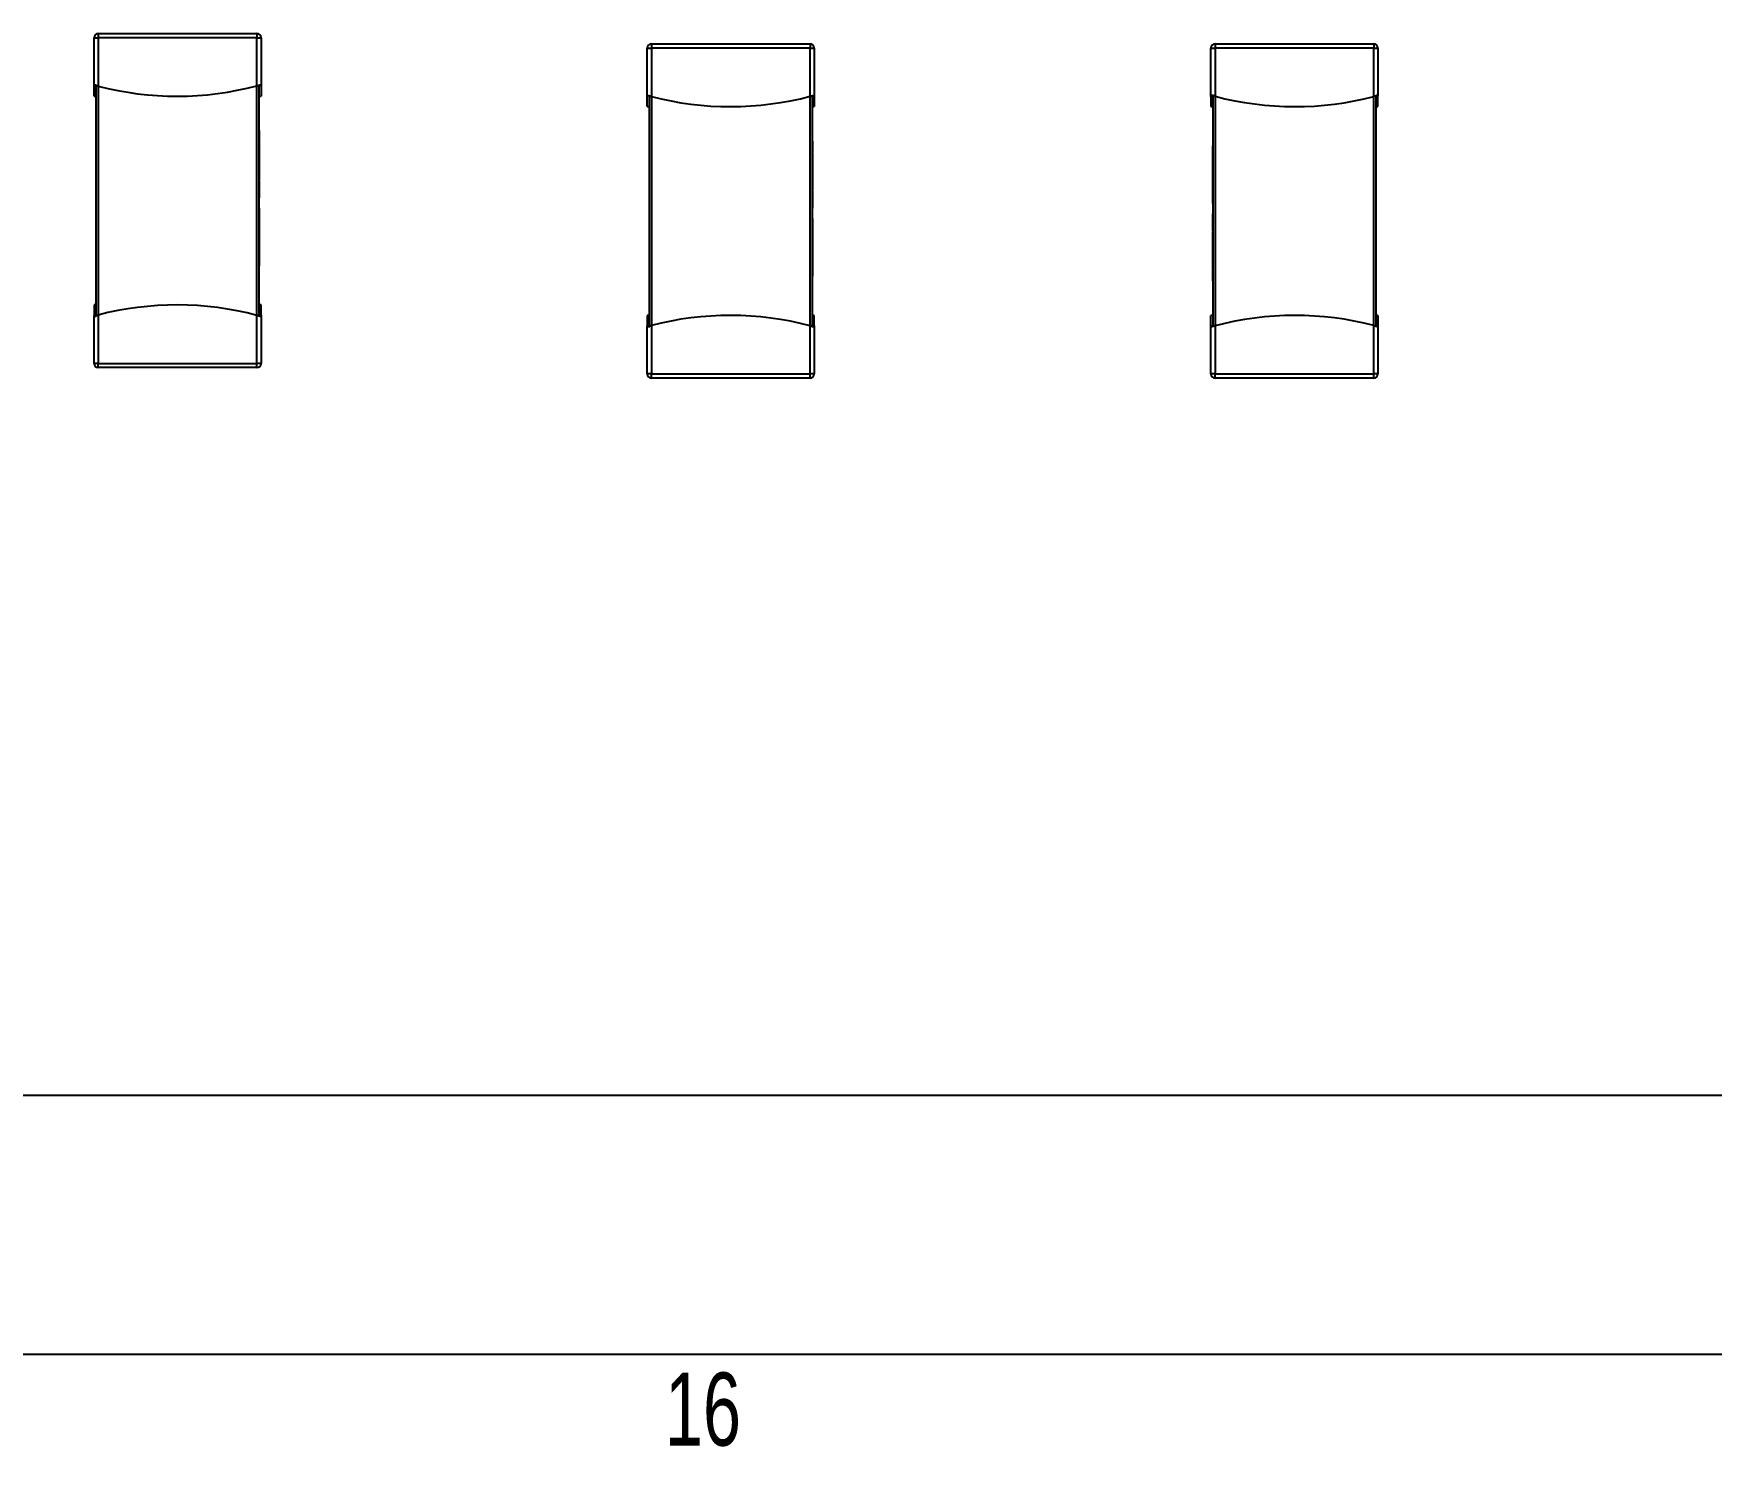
# Model space of a CAD drawing. Header units: millimetres. Extents: x 206 to 880, y 122 to 722.
# Drawn here: x 334.5 to 414.9, y 436 to 504.7 of the extents above; entities that cross this region are included whole.
import ezdxf

# ---------------------------------------------------------------- set-up
doc = ezdxf.new("R2010")
doc.units = ezdxf.units.MM
doc.header["$PDSIZE"] = -1
doc.layers.add('10', color=7, linetype='Continuous')
doc.styles.add('SLDTEXTSTYLE5', font='TXT', dxfattribs={"width": 0.7})
doc.dimstyles.new('SLDDIMSTYLE0', dxfattribs={"dimtxt": 3.5, "dimasz": 4.08, "dimexe": 0, "dimexo": 0.0625, "dimgap": 0.875, "dimtad": 2, "dimlfac": 0.1, "dimrnd": 1e-09, "dimzin": 12, "dimdsep": 46, "dimtxsty": 'SLDTEXTSTYLE5', "dimsah": 1, "dimcen": 0.09, "dimadec": 0, "dimazin": 3, "dimtfac": 1, "dimtofl": 0, "dimtmove": 0, "dimatfit": 3, "dimfxl": 1, "dimfrac": 2, "dimtolj": 1, "dimtzin": 12, "dimarcsym": 0})

# ---------------------------------------------------------------- blocks, each defined once
blk = doc.blocks.new('_D_1')
at = {"layer": '10', "color": 0, "lineweight": -2, "transparency": 16777216}
for p, q in [((287.887, 473.681), (287.887, 441.484)), ((447.887, 473.681), (447.887, 441.484)), ((291.967, 441.484), (443.807, 441.484))]:
    blk.add_line(p, q, dxfattribs=at)
at = {"layer": '10', "color": 0, "transparency": 16777216}
for points in [[(291.967, 442.164), (291.967, 440.804), (287.887, 441.484)], [(443.807, 442.164), (443.807, 440.804), (447.887, 441.484)]]:
    blk.add_solid(points, dxfattribs=at)
at = {"layer": 'Defpoints', "color": 0, "transparency": 16777216}
for p in [(287.887, 473.744), (447.887, 473.744), (447.887, 441.484)]:
    blk.add_point(p, dxfattribs=at)
at = {"layer": '10', "color": 0, "transparency": 16777216, "insert": (366.555, 440.609), "char_height": 3.5, "attachment_point": 2, "style": 'SLDTEXTSTYLE5'}
blk.add_mtext('\\A1;16', dxfattribs=at)

msp = doc.modelspace()

# ---------------------------------------------------------------- linework, layer by layer
at = {"color": 7, "linetype": 'Continuous', "lineweight": 25}
for p, q in [((337.587, 504.744), (337.587, 504.544)), ((337.587, 504.744), (345.187, 504.744)), ((345.187, 504.744), (345.187, 504.544)), ((337.387, 504.544), (337.587, 504.544)), ((337.387, 502.241), (337.387, 504.544)), ((337.587, 504.544), (337.587, 502.226)), ((345.187, 504.544), (337.587, 504.544)), ((345.187, 502.241), (345.187, 504.544)), ((345.187, 504.544), (345.387, 504.544)), ((345.387, 504.544), (345.387, 502.226)), ((363.887, 504.044), (364.087, 504.044)), ((363.887, 501.741), (363.887, 504.044)), ((364.087, 504.244), (364.087, 504.044)), ((364.087, 504.244), (371.687, 504.244)), ((364.087, 504.044), (364.087, 501.726)), ((371.687, 504.044), (364.087, 504.044)), ((371.687, 504.244), (371.687, 504.044)), ((371.687, 501.741), (371.687, 504.044)), ((371.687, 504.044), (371.887, 504.044)), ((371.887, 504.044), (371.887, 501.726)), ((390.887, 501.726), (390.887, 504.044)), ((390.887, 504.044), (391.087, 504.044)), ((391.087, 504.244), (398.687, 504.244)), ((391.087, 504.244), (391.087, 504.044)), ((398.687, 504.044), (391.087, 504.044)), ((391.087, 504.044), (391.087, 501.741)), ((398.687, 504.244), (398.687, 504.044)), ((398.687, 504.044), (398.887, 504.044)), ((398.687, 501.726), (398.687, 504.044)), ((398.887, 504.044), (398.887, 501.741)), ((337.387, 501.744), (337.387, 502.241)), ((337.387, 501.744), (337.487, 501.744)), ((337.414, 502.268), (337.414, 502.272)), ((337.43, 502.268), (337.414, 502.268)), ((337.487, 502.288), (337.487, 502.252)), ((337.487, 491.247), (337.487, 502.241)), ((337.587, 502.226), (337.587, 491.262)), ((345.187, 491.247), (345.187, 502.241)), ((345.23, 502.252), (345.361, 502.252)), ((345.287, 502.268), (345.287, 502.272)), ((345.287, 502.226), (345.287, 491.262)), ((345.287, 501.744), (345.387, 501.744)), ((345.361, 502.288), (345.361, 502.252)), ((345.387, 502.226), (345.387, 501.744)), ((363.887, 501.244), (363.887, 501.741)), ((363.914, 501.768), (363.914, 501.772)), ((363.93, 501.768), (363.914, 501.768)), ((363.987, 501.788), (363.987, 501.752)), ((363.987, 490.747), (363.987, 501.741)), ((364.087, 501.726), (364.087, 490.762)), ((371.687, 490.747), (371.687, 501.741)), ((371.73, 501.752), (371.861, 501.752)), ((371.787, 501.768), (371.787, 501.772)), ((371.787, 501.726), (371.787, 490.762)), ((371.861, 501.788), (371.861, 501.752)), ((371.887, 501.726), (371.887, 501.244)), ((390.887, 501.726), (390.887, 501.244)), ((390.914, 501.752), (390.914, 501.788)), ((391.045, 501.752), (390.914, 501.752)), ((390.987, 501.772), (390.987, 501.768)), ((390.987, 490.762), (390.987, 501.726)), ((391.087, 501.741), (391.087, 490.747)), ((398.687, 490.762), (398.687, 501.726)), ((398.787, 501.752), (398.787, 501.788)), ((398.787, 501.741), (398.787, 490.747)), ((398.845, 501.768), (398.861, 501.768)), ((398.861, 501.772), (398.861, 501.768)), ((398.887, 501.244), (398.887, 501.741)), ((363.887, 501.244), (363.987, 501.244)), ((371.787, 501.244), (371.887, 501.244)), ((390.887, 501.244), (390.987, 501.244)), ((398.787, 501.244), (398.887, 501.244)), ((345.297, 500.093), (345.287, 500.093)), ((345.297, 500.093), (345.297, 499.865)), ((345.297, 499.865), (345.287, 499.865)), ((345.297, 499.78), (345.287, 499.78)), ((345.297, 499.544), (345.287, 499.544)), ((345.297, 499.512), (345.287, 499.512)), ((345.297, 499.421), (345.287, 499.421)), ((345.297, 499.335), (345.287, 499.335)), ((345.297, 499.107), (345.287, 499.107)), ((345.297, 499.865), (345.297, 499.78)), ((345.297, 499.78), (345.297, 499.544)), ((345.297, 499.421), (345.297, 499.353)), ((345.297, 499.335), (345.297, 499.107)), ((345.297, 499.107), (345.297, 499.023)), ((371.797, 499.593), (371.787, 499.593)), ((371.797, 499.365), (371.787, 499.365)), ((371.797, 499.28), (371.787, 499.28)), ((371.797, 499.593), (371.797, 499.365)), ((371.797, 499.365), (371.797, 499.28)), ((371.797, 499.28), (371.797, 499.044)), ((390.977, 499.37), (390.987, 499.37)), ((390.977, 499.163), (390.987, 499.163)), ((345.297, 499.023), (345.287, 499.023)), ((345.297, 498.786), (345.287, 498.786)), ((345.297, 498.755), (345.287, 498.755)), ((345.297, 498.664), (345.287, 498.664)), ((345.297, 498.434), (345.287, 498.434)), ((345.297, 499.023), (345.297, 498.786)), ((345.297, 498.786), (345.297, 498.77)), ((345.297, 498.49), (345.297, 498.434)), ((345.297, 498.434), (345.297, 498.26)), ((371.797, 499.044), (371.787, 499.044)), ((371.797, 499.012), (371.787, 499.012)), ((371.797, 498.921), (371.787, 498.921)), ((371.797, 498.835), (371.787, 498.835)), ((371.797, 498.607), (371.787, 498.607)), ((371.797, 498.523), (371.787, 498.523)), ((371.797, 498.921), (371.797, 498.853)), ((371.797, 498.835), (371.797, 498.607)), ((371.797, 498.607), (371.797, 498.523)), ((371.797, 498.523), (371.797, 498.286)), ((390.977, 498.663), (390.987, 498.663)), ((390.977, 498.563), (390.987, 498.563)), ((390.977, 498.371), (390.987, 498.371)), ((345.297, 498.26), (345.287, 498.26)), ((345.297, 498.256), (345.287, 498.256)), ((345.297, 498.158), (345.287, 498.158)), ((345.297, 498.141), (345.287, 498.141)), ((345.297, 498.131), (345.287, 498.131)), ((345.297, 497.817), (345.287, 497.817)), ((345.297, 497.812), (345.287, 497.812)), ((345.297, 497.787), (345.287, 497.787)), ((345.287, 497.738), (345.297, 497.738)), ((345.297, 497.738), (345.287, 497.738)), ((345.297, 497.736), (345.287, 497.736)), ((345.297, 497.735), (345.287, 497.735)), ((345.297, 497.695), (345.287, 497.695)), ((345.297, 497.55), (345.287, 497.55)), ((345.297, 498.26), (345.297, 498.256)), ((345.297, 498.256), (345.297, 498.158)), ((345.297, 498.158), (345.297, 498.141)), ((345.297, 498.141), (345.297, 498.131)), ((345.297, 498.131), (345.297, 497.817)), ((345.297, 497.817), (345.297, 497.812)), ((345.297, 497.804), (345.297, 497.787)), ((345.297, 497.509), (345.297, 497.477)), ((371.797, 498.286), (371.787, 498.286)), ((371.797, 498.255), (371.787, 498.255)), ((371.797, 498.164), (371.787, 498.164)), ((371.797, 497.934), (371.787, 497.934)), ((371.797, 497.76), (371.787, 497.76)), ((371.797, 497.756), (371.787, 497.756)), ((371.797, 497.658), (371.787, 497.658)), ((371.797, 497.641), (371.787, 497.641)), ((371.797, 497.631), (371.787, 497.631)), ((371.797, 498.286), (371.797, 498.27)), ((371.797, 497.99), (371.797, 497.934)), ((371.797, 497.934), (371.797, 497.76)), ((371.797, 497.76), (371.797, 497.756)), ((371.797, 497.756), (371.797, 497.658)), ((371.797, 497.658), (371.797, 497.641)), ((371.797, 497.641), (371.797, 497.631)), ((371.797, 497.631), (371.797, 497.317)), ((390.977, 497.849), (390.987, 497.849)), ((345.297, 497.325), (345.287, 497.325)), ((345.297, 497.236), (345.287, 497.236)), ((345.297, 497.209), (345.287, 497.209)), ((345.297, 496.97), (345.287, 496.97)), ((345.297, 496.891), (345.287, 496.891)), ((345.297, 496.887), (345.287, 496.887)), ((345.297, 496.884), (345.287, 496.884)), ((345.297, 496.88), (345.287, 496.88)), ((345.297, 497.209), (345.297, 496.97)), ((345.297, 496.97), (345.297, 496.891)), ((345.297, 496.891), (345.297, 496.887)), ((345.297, 496.887), (345.297, 496.884)), ((345.297, 496.884), (345.297, 496.88)), ((371.797, 497.317), (371.787, 497.317)), ((371.797, 497.312), (371.787, 497.312)), ((371.797, 497.287), (371.787, 497.287)), ((371.787, 497.238), (371.797, 497.238)), ((371.797, 497.238), (371.787, 497.238)), ((371.797, 497.236), (371.787, 497.236)), ((371.797, 497.235), (371.787, 497.235)), ((371.797, 497.195), (371.787, 497.195)), ((371.797, 497.05), (371.787, 497.05)), ((371.797, 496.825), (371.787, 496.825)), ((371.797, 496.736), (371.787, 496.736)), ((371.797, 496.709), (371.787, 496.709)), ((371.797, 497.317), (371.797, 497.312)), ((371.797, 497.308), (371.797, 497.287)), ((371.797, 497.009), (371.797, 496.977)), ((371.797, 496.709), (371.797, 496.47)), ((390.977, 497.261), (390.987, 497.261)), ((390.977, 497.029), (390.987, 497.029)), ((345.297, 496.385), (345.287, 496.385)), ((345.297, 495.959), (345.287, 495.959)), ((371.797, 496.47), (371.787, 496.47)), ((371.797, 496.391), (371.787, 496.391)), ((371.797, 496.387), (371.787, 496.387)), ((371.797, 496.384), (371.787, 496.384)), ((371.797, 496.38), (371.787, 496.38)), ((371.797, 495.885), (371.787, 495.885)), ((371.797, 496.47), (371.797, 496.391)), ((371.797, 496.391), (371.797, 496.387)), ((371.797, 496.387), (371.797, 496.384)), ((371.797, 496.384), (371.797, 496.38)), ((390.977, 496.603), (390.987, 496.603)), ((390.977, 496.108), (390.987, 496.108)), ((390.977, 496.104), (390.977, 496.108)), ((390.977, 496.104), (390.987, 496.104)), ((390.977, 496.101), (390.977, 496.104)), ((390.977, 496.097), (390.977, 496.101)), ((390.977, 496.101), (390.987, 496.101)), ((390.977, 496.097), (390.987, 496.097)), ((390.977, 496.018), (390.977, 496.097)), ((390.977, 496.018), (390.987, 496.018)), ((390.977, 495.779), (390.977, 496.018)), ((345.297, 495.727), (345.287, 495.727)), ((345.297, 495.139), (345.287, 495.139)), ((371.797, 495.459), (371.787, 495.459)), ((371.797, 495.227), (371.787, 495.227)), ((390.977, 495.779), (390.987, 495.779)), ((390.977, 495.752), (390.987, 495.752)), ((390.977, 495.662), (390.987, 495.662)), ((390.977, 495.479), (390.977, 495.511)), ((390.977, 495.438), (390.987, 495.438)), ((390.977, 495.293), (390.987, 495.293)), ((390.977, 495.253), (390.987, 495.253)), ((390.977, 495.252), (390.987, 495.252)), ((390.987, 495.25), (390.977, 495.25)), ((390.977, 495.25), (390.987, 495.25)), ((390.977, 495.201), (390.987, 495.201)), ((390.977, 495.184), (390.977, 495.201)), ((390.977, 495.171), (390.977, 495.175)), ((390.977, 495.175), (390.987, 495.175)), ((390.977, 494.857), (390.977, 495.171)), ((390.977, 495.171), (390.987, 495.171)), ((345.297, 494.617), (345.287, 494.617)), ((345.297, 494.425), (345.287, 494.425)), ((345.297, 494.325), (345.287, 494.325)), ((371.797, 494.639), (371.787, 494.639)), ((390.977, 494.857), (390.987, 494.857)), ((390.977, 494.847), (390.977, 494.857)), ((390.977, 494.847), (390.987, 494.847)), ((390.977, 494.83), (390.977, 494.847)), ((390.977, 494.83), (390.987, 494.83)), ((390.977, 494.732), (390.977, 494.83)), ((390.977, 494.732), (390.987, 494.732)), ((390.977, 494.728), (390.977, 494.732)), ((390.977, 494.728), (390.987, 494.728)), ((390.977, 494.554), (390.977, 494.728)), ((390.977, 494.554), (390.987, 494.554)), ((390.977, 494.498), (390.977, 494.554)), ((390.977, 494.324), (390.987, 494.324)), ((345.297, 493.825), (345.287, 493.825)), ((345.297, 493.618), (345.287, 493.618)), ((371.797, 494.117), (371.787, 494.117)), ((371.797, 493.925), (371.787, 493.925)), ((371.797, 493.825), (371.787, 493.825)), ((390.977, 494.233), (390.987, 494.233)), ((390.977, 494.201), (390.977, 494.217)), ((390.977, 493.965), (390.977, 494.201)), ((390.977, 494.201), (390.987, 494.201)), ((390.977, 493.965), (390.987, 493.965)), ((390.977, 493.881), (390.977, 493.965)), ((390.977, 493.881), (390.987, 493.881)), ((390.977, 493.652), (390.977, 493.881)), ((390.977, 493.652), (390.987, 493.652)), ((390.977, 493.566), (390.977, 493.635)), ((390.977, 493.566), (390.987, 493.566)), ((390.977, 493.476), (390.987, 493.476)), ((371.797, 493.325), (371.787, 493.325)), ((371.797, 493.118), (371.787, 493.118)), ((390.977, 493.208), (390.977, 493.444)), ((390.977, 493.444), (390.987, 493.444)), ((390.977, 493.208), (390.987, 493.208)), ((390.977, 493.123), (390.977, 493.208)), ((390.977, 493.123), (390.987, 493.123)), ((390.977, 492.895), (390.977, 493.123)), ((390.977, 492.895), (390.987, 492.895)), ((337.487, 491.744), (337.387, 491.744)), ((337.387, 491.744), (337.387, 491.247)), ((337.387, 488.944), (337.387, 491.247)), ((337.414, 491.216), (337.414, 491.22)), ((337.43, 491.22), (337.414, 491.22)), ((337.487, 491.236), (337.487, 491.2)), ((337.587, 491.262), (337.587, 488.944)), ((345.187, 488.944), (345.187, 491.247)), ((345.23, 491.236), (345.361, 491.236)), ((345.387, 491.744), (345.287, 491.744)), ((345.287, 491.216), (345.287, 491.22)), ((345.361, 491.236), (345.361, 491.2)), ((345.387, 491.262), (345.387, 491.744)), ((345.387, 491.262), (345.387, 488.944)), ((363.987, 491.244), (363.887, 491.244)), ((363.887, 491.244), (363.887, 490.747)), ((371.887, 491.244), (371.787, 491.244)), ((371.887, 490.762), (371.887, 491.244)), ((390.987, 491.244), (390.887, 491.244)), ((390.887, 490.762), (390.887, 491.244)), ((398.887, 491.244), (398.787, 491.244)), ((398.887, 491.244), (398.887, 490.747)), ((363.887, 488.444), (363.887, 490.747)), ((363.914, 490.716), (363.914, 490.72)), ((363.93, 490.72), (363.914, 490.72)), ((363.987, 490.736), (363.987, 490.7)), ((364.087, 490.762), (364.087, 488.444)), ((371.687, 488.444), (371.687, 490.747)), ((371.73, 490.736), (371.861, 490.736)), ((371.787, 490.716), (371.787, 490.72)), ((371.861, 490.736), (371.861, 490.7)), ((371.887, 490.762), (371.887, 488.444)), ((390.887, 488.444), (390.887, 490.762)), ((390.914, 490.7), (390.914, 490.736)), ((391.045, 490.736), (390.914, 490.736)), ((390.987, 490.72), (390.987, 490.716)), ((391.087, 490.747), (391.087, 488.444)), ((398.687, 488.444), (398.687, 490.762)), ((398.787, 490.7), (398.787, 490.736)), ((398.845, 490.72), (398.861, 490.72)), ((398.861, 490.72), (398.861, 490.716)), ((398.887, 490.747), (398.887, 488.444)), ((337.587, 488.944), (337.387, 488.944)), ((337.587, 488.744), (337.587, 488.944)), ((337.587, 488.944), (345.187, 488.944)), ((345.187, 488.744), (337.587, 488.744)), ((345.187, 488.744), (345.187, 488.944)), ((345.387, 488.944), (345.187, 488.944)), ((364.087, 488.444), (363.887, 488.444)), ((364.087, 488.444), (371.687, 488.444)), ((364.087, 488.244), (364.087, 488.444)), ((371.687, 488.244), (364.087, 488.244)), ((371.687, 488.244), (371.687, 488.444)), ((371.887, 488.444), (371.687, 488.444)), ((391.087, 488.444), (390.887, 488.444)), ((391.087, 488.444), (398.687, 488.444)), ((391.087, 488.244), (391.087, 488.444)), ((398.687, 488.244), (391.087, 488.244)), ((398.887, 488.444), (398.687, 488.444)), ((398.687, 488.244), (398.687, 488.444)), ((447.888, 453.871), (287.888, 453.871))]:
    msp.add_line(p, q, dxfattribs=at)
for centre, radius, start, end in [((337.587, 504.544), 0.2, 90, 180), ((345.187, 504.544), 0.2, 0, 90), ((364.087, 504.044), 0.2, 90, 180), ((371.687, 504.044), 0.2, 0, 90), ((391.087, 504.044), 0.2, 90, 180), ((398.687, 504.044), 0.2, 0, 90), ((341.359, 516.744), 15, 255.43815, 284.78791), ((367.859, 516.244), 15, 255.43815, 284.78791), ((394.916, 516.244), 15, 255.21209, 284.56185), ((341.359, 476.744), 15, 75.21209, 104.56185), ((367.859, 476.244), 15, 75.21209, 104.56185), ((394.916, 476.244), 15, 75.43815, 104.78791), ((337.587, 488.944), 0.2, 180, 270), ((345.187, 488.944), 0.2, 270, 0), ((364.087, 488.444), 0.2, 180, 270), ((371.687, 488.444), 0.2, 270, 0), ((391.087, 488.444), 0.2, 180, 270), ((398.687, 488.444), 0.2, 270, 0)]:
    msp.add_arc(centre, radius, start, end, dxfattribs=at)
for points, knots in [([(337.387, 502.241), (337.389, 502.246), (337.392, 502.255), (337.407, 502.264), (337.414, 502.268)], [0, 0, 0, 0, 0.559975, 1, 1, 1, 1]), ([(337.414, 502.272), (337.415, 502.272), (337.417, 502.271), (337.419, 502.27), (337.42, 502.27)], [0, 0, 0, 0, 0.56, 1, 1, 1, 1]), ([(337.42, 502.27), (337.431, 502.274), (337.45, 502.281), (337.476, 502.286), (337.487, 502.288)], [0, 0, 0, 0, 0.559819, 1, 1, 1, 1]), ([(337.42, 502.27), (337.422, 502.27), (337.425, 502.269), (337.429, 502.268), (337.43, 502.268)], [0, 0, 0, 0, 0.559989, 1, 1, 1, 1]), ([(337.487, 502.252), (337.505, 502.247), (337.537, 502.239), (337.572, 502.23), (337.587, 502.226)], [0, 0, 0, 0, 0.558396, 1, 1, 1, 1]), ([(337.487, 502.241), (337.488, 502.243), (337.488, 502.246), (337.492, 502.249), (337.494, 502.25)], [0, 0, 0, 0, 0.559806, 1, 1, 1, 1]), ([(345.187, 502.241), (345.207, 502.246), (345.242, 502.255), (345.274, 502.264), (345.287, 502.268)], [0, 0, 0, 0, 0.560034, 1, 1, 1, 1]), ([(345.224, 502.25), (345.234, 502.249), (345.254, 502.246), (345.28, 502.238), (345.285, 502.23), (345.287, 502.226)], [0, 0, 0, 0, 0.280252, 0.560887, 1, 1, 1, 1]), ([(345.287, 502.272), (345.289, 502.272), (345.293, 502.271), (345.296, 502.27), (345.297, 502.27)], [0, 0, 0, 0, 0.56, 1, 1, 1, 1]), ([(345.297, 502.27), (345.296, 502.27), (345.292, 502.269), (345.289, 502.268), (345.287, 502.268)], [0, 0, 0, 0, 0.559989, 1, 1, 1, 1]), ([(345.297, 502.27), (345.311, 502.274), (345.336, 502.281), (345.353, 502.286), (345.361, 502.288)], [0, 0, 0, 0, 0.559859, 1, 1, 1, 1]), ([(345.361, 502.252), (345.369, 502.247), (345.385, 502.239), (345.387, 502.23), (345.387, 502.226)], [0, 0, 0, 0, 0.559694, 1, 1, 1, 1]), ([(363.887, 501.741), (363.889, 501.746), (363.892, 501.755), (363.907, 501.764), (363.914, 501.768)], [0, 0, 0, 0, 0.559975, 1, 1, 1, 1]), ([(363.914, 501.772), (363.915, 501.772), (363.917, 501.771), (363.919, 501.77), (363.92, 501.77)], [0, 0, 0, 0, 0.56, 1, 1, 1, 1]), ([(363.92, 501.77), (363.931, 501.774), (363.95, 501.781), (363.976, 501.786), (363.987, 501.788)], [0, 0, 0, 0, 0.559819, 1, 1, 1, 1]), ([(363.92, 501.77), (363.922, 501.77), (363.925, 501.769), (363.929, 501.768), (363.93, 501.768)], [0, 0, 0, 0, 0.559989, 1, 1, 1, 1]), ([(363.987, 501.752), (364.005, 501.747), (364.037, 501.739), (364.072, 501.73), (364.087, 501.726)], [0, 0, 0, 0, 0.558396, 1, 1, 1, 1]), ([(363.987, 501.741), (363.988, 501.743), (363.988, 501.746), (363.992, 501.749), (363.994, 501.75)], [0, 0, 0, 0, 0.559806, 1, 1, 1, 1]), ([(371.687, 501.741), (371.707, 501.746), (371.742, 501.755), (371.774, 501.764), (371.787, 501.768)], [0, 0, 0, 0, 0.560034, 1, 1, 1, 1]), ([(371.724, 501.75), (371.734, 501.749), (371.754, 501.746), (371.78, 501.738), (371.785, 501.73), (371.787, 501.726)], [0, 0, 0, 0, 0.280252, 0.560887, 1, 1, 1, 1]), ([(371.787, 501.772), (371.789, 501.772), (371.793, 501.771), (371.796, 501.77), (371.797, 501.77)], [0, 0, 0, 0, 0.56, 1, 1, 1, 1]), ([(371.797, 501.77), (371.796, 501.77), (371.792, 501.769), (371.789, 501.768), (371.787, 501.768)], [0, 0, 0, 0, 0.559989, 1, 1, 1, 1]), ([(371.797, 501.77), (371.811, 501.774), (371.836, 501.781), (371.853, 501.786), (371.861, 501.788)], [0, 0, 0, 0, 0.559859, 1, 1, 1, 1]), ([(371.861, 501.752), (371.869, 501.747), (371.885, 501.739), (371.887, 501.73), (371.887, 501.726)], [0, 0, 0, 0, 0.559694, 1, 1, 1, 1]), ([(390.914, 501.752), (390.906, 501.747), (390.89, 501.739), (390.888, 501.73), (390.887, 501.726)], [0, 0, 0, 0, 0.558486, 1, 1, 1, 1]), ([(390.978, 501.77), (390.964, 501.774), (390.939, 501.781), (390.922, 501.786), (390.914, 501.788)], [0, 0, 0, 0, 0.559859, 1, 1, 1, 1]), ([(390.987, 501.772), (390.986, 501.772), (390.982, 501.771), (390.979, 501.77), (390.978, 501.77)], [0, 0, 0, 0, 0.56, 1, 1, 1, 1]), ([(390.987, 501.768), (390.986, 501.768), (390.982, 501.769), (390.979, 501.77), (390.978, 501.77)], [0, 0, 0, 0, 0.560011, 1, 1, 1, 1]), ([(391.087, 501.741), (391.068, 501.746), (391.033, 501.755), (391.001, 501.764), (390.987, 501.768)], [0, 0, 0, 0, 0.560034, 1, 1, 1, 1]), ([(390.987, 501.726), (390.989, 501.729), (390.991, 501.734), (391.006, 501.742), (391.027, 501.747), (391.043, 501.749), (391.051, 501.75)], [0, 0, 0, 0, 0.279922, 0.559736, 0.779924, 1, 1, 1, 1]), ([(398.787, 501.752), (398.77, 501.747), (398.738, 501.739), (398.703, 501.73), (398.687, 501.726)], [0, 0, 0, 0, 0.558486, 1, 1, 1, 1]), ([(398.781, 501.75), (398.783, 501.749), (398.787, 501.745), (398.787, 501.742), (398.787, 501.741)], [0, 0, 0, 0, 0.560105, 1, 1, 1, 1]), ([(398.855, 501.77), (398.844, 501.774), (398.825, 501.781), (398.799, 501.786), (398.787, 501.788)], [0, 0, 0, 0, 0.559859, 1, 1, 1, 1]), ([(398.845, 501.768), (398.847, 501.768), (398.85, 501.769), (398.853, 501.77), (398.855, 501.77)], [0, 0, 0, 0, 0.560011, 1, 1, 1, 1]), ([(398.861, 501.772), (398.86, 501.772), (398.858, 501.771), (398.856, 501.77), (398.855, 501.77)], [0, 0, 0, 0, 0.56, 1, 1, 1, 1]), ([(398.887, 501.741), (398.886, 501.746), (398.883, 501.755), (398.868, 501.764), (398.861, 501.768)], [0, 0, 0, 0, 0.560034, 1, 1, 1, 1]), ([(345.297, 499.512), (345.297, 499.511), (345.297, 499.509), (345.297, 499.483), (345.297, 499.445), (345.297, 499.421)], [0, 0, 0, 0, 0.297635, 0.573106, 1, 1, 1, 1]), ([(390.977, 499.163), (390.977, 499.228), (390.977, 499.345), (390.977, 499.362), (390.977, 499.37)], [0, 0, 0, 0, 0.557202, 1, 1, 1, 1]), ([(390.977, 498.663), (390.977, 498.767), (390.977, 498.954), (390.977, 499.099), (390.977, 499.163)], [0, 0, 0, 0, 0.556227, 1, 1, 1, 1]), ([(345.297, 498.755), (345.297, 498.754), (345.297, 498.751), (345.297, 498.726), (345.297, 498.688), (345.297, 498.664)], [0, 0, 0, 0, 0.297635, 0.573106, 1, 1, 1, 1]), ([(345.297, 498.664), (345.297, 498.627), (345.297, 498.557), (345.297, 498.473), (345.297, 498.434)], [0, 0, 0, 0, 0.541032, 1, 1, 1, 1]), ([(371.797, 499.012), (371.797, 499.011), (371.797, 499.009), (371.797, 498.983), (371.797, 498.945), (371.797, 498.921)], [0, 0, 0, 0, 0.297635, 0.573106, 1, 1, 1, 1]), ([(390.977, 498.563), (390.977, 498.581), (390.977, 498.614), (390.977, 498.648), (390.977, 498.663)], [0, 0, 0, 0, 0.560098, 1, 1, 1, 1]), ([(390.977, 498.371), (390.977, 498.41), (390.977, 498.481), (390.977, 498.538), (390.977, 498.563)], [0, 0, 0, 0, 0.55532, 1, 1, 1, 1]), ([(390.977, 497.849), (390.977, 497.954), (390.977, 498.141), (390.977, 498.301), (390.977, 498.371)], [0, 0, 0, 0, 0.56138, 1, 1, 1, 1]), ([(345.297, 497.787), (345.297, 497.779), (345.297, 497.763), (345.297, 497.742), (345.297, 497.739), (345.297, 497.738)], [0, 0, 0, 0, 0.292205, 0.564001, 1, 1, 1, 1]), ([(345.297, 497.695), (345.297, 497.67), (345.297, 497.623), (345.297, 497.574), (345.297, 497.55)], [0, 0, 0, 0, 0.516592, 1, 1, 1, 1]), ([(345.297, 497.55), (345.297, 497.502), (345.297, 497.418), (345.297, 497.353), (345.297, 497.325)], [0, 0, 0, 0, 0.568137, 1, 1, 1, 1]), ([(371.797, 498.255), (371.797, 498.254), (371.797, 498.251), (371.797, 498.226), (371.797, 498.188), (371.797, 498.164)], [0, 0, 0, 0, 0.297635, 0.573106, 1, 1, 1, 1]), ([(371.797, 498.164), (371.797, 498.127), (371.797, 498.057), (371.797, 497.973), (371.797, 497.934)], [0, 0, 0, 0, 0.541032, 1, 1, 1, 1]), ([(390.977, 497.261), (390.977, 497.36), (390.977, 497.537), (390.977, 497.754), (390.977, 497.849)], [0, 0, 0, 0, 0.560447, 1, 1, 1, 1]), ([(345.297, 497.325), (345.297, 497.297), (345.297, 497.244), (345.297, 497.238), (345.297, 497.236)], [0, 0, 0, 0, 0.535916, 1, 1, 1, 1]), ([(345.297, 497.294), (345.297, 497.293), (345.297, 497.282), (345.297, 497.282), (345.297, 497.282)], [0, 0, 0, 0, 0.169545, 1, 1, 1, 1]), ([(371.797, 497.287), (371.797, 497.279), (371.797, 497.263), (371.797, 497.242), (371.797, 497.239), (371.797, 497.238)], [0, 0, 0, 0, 0.292205, 0.564001, 1, 1, 1, 1]), ([(371.797, 497.195), (371.797, 497.17), (371.797, 497.123), (371.797, 497.074), (371.797, 497.05)], [0, 0, 0, 0, 0.516592, 1, 1, 1, 1]), ([(371.797, 497.05), (371.797, 497.002), (371.797, 496.918), (371.797, 496.853), (371.797, 496.825)], [0, 0, 0, 0, 0.568137, 1, 1, 1, 1]), ([(371.797, 496.825), (371.797, 496.797), (371.797, 496.744), (371.797, 496.738), (371.797, 496.736)], [0, 0, 0, 0, 0.535916, 1, 1, 1, 1]), ([(371.797, 496.794), (371.797, 496.793), (371.797, 496.782), (371.797, 496.782), (371.797, 496.782)], [0, 0, 0, 0, 0.169545, 1, 1, 1, 1]), ([(390.977, 497.029), (390.977, 497.061), (390.977, 497.119), (390.977, 497.217), (390.977, 497.261)], [0, 0, 0, 0, 0.556897, 1, 1, 1, 1]), ([(390.977, 496.603), (390.977, 496.612), (390.977, 496.628), (390.977, 496.737), (390.977, 496.873), (390.977, 496.977), (390.977, 497.029)], [0, 0, 0, 0, 0.281479, 0.558611, 0.777607, 1, 1, 1, 1]), ([(345.297, 496.385), (345.297, 496.376), (345.297, 496.36), (345.297, 496.251), (345.297, 496.115), (345.297, 496.011), (345.297, 495.959)], [0, 0, 0, 0, 0.281479, 0.558611, 0.777607, 1, 1, 1, 1]), ([(345.297, 495.959), (345.297, 495.927), (345.297, 495.869), (345.297, 495.771), (345.297, 495.727)], [0, 0, 0, 0, 0.556897, 1, 1, 1, 1]), ([(371.797, 495.885), (371.797, 495.876), (371.797, 495.86), (371.797, 495.751), (371.797, 495.615), (371.797, 495.511), (371.797, 495.459)], [0, 0, 0, 0, 0.281479, 0.558611, 0.777607, 1, 1, 1, 1]), ([(345.297, 495.727), (345.297, 495.628), (345.297, 495.451), (345.297, 495.234), (345.297, 495.139)], [0, 0, 0, 0, 0.560447, 1, 1, 1, 1]), ([(345.297, 495.139), (345.297, 495.034), (345.297, 494.847), (345.297, 494.687), (345.297, 494.617)], [0, 0, 0, 0, 0.56138, 1, 1, 1, 1]), ([(371.797, 495.459), (371.797, 495.427), (371.797, 495.369), (371.797, 495.271), (371.797, 495.227)], [0, 0, 0, 0, 0.556897, 1, 1, 1, 1]), ([(371.797, 495.227), (371.797, 495.128), (371.797, 494.951), (371.797, 494.734), (371.797, 494.639)], [0, 0, 0, 0, 0.560447, 1, 1, 1, 1]), ([(390.977, 495.662), (390.977, 495.691), (390.977, 495.744), (390.977, 495.75), (390.977, 495.752)], [0, 0, 0, 0, 0.535916, 1, 1, 1, 1]), ([(390.977, 495.694), (390.977, 495.695), (390.977, 495.705), (390.977, 495.706), (390.977, 495.706)], [0, 0, 0, 0, 0.169545, 1, 1, 1, 1]), ([(390.977, 495.438), (390.977, 495.486), (390.977, 495.57), (390.977, 495.635), (390.977, 495.662)], [0, 0, 0, 0, 0.568137, 1, 1, 1, 1]), ([(390.977, 495.293), (390.977, 495.318), (390.977, 495.364), (390.977, 495.414), (390.977, 495.438)], [0, 0, 0, 0, 0.516592, 1, 1, 1, 1]), ([(390.977, 495.201), (390.977, 495.209), (390.977, 495.225), (390.977, 495.246), (390.977, 495.248), (390.977, 495.25)], [0, 0, 0, 0, 0.292205, 0.564001, 1, 1, 1, 1]), ([(345.297, 494.617), (345.297, 494.578), (345.297, 494.507), (345.297, 494.45), (345.297, 494.425)], [0, 0, 0, 0, 0.55532, 1, 1, 1, 1]), ([(345.297, 494.425), (345.297, 494.407), (345.297, 494.373), (345.297, 494.34), (345.297, 494.325)], [0, 0, 0, 0, 0.560098, 1, 1, 1, 1]), ([(345.297, 494.325), (345.297, 494.221), (345.297, 494.033), (345.297, 493.889), (345.297, 493.825)], [0, 0, 0, 0, 0.556227, 1, 1, 1, 1]), ([(371.797, 494.639), (371.797, 494.534), (371.797, 494.347), (371.797, 494.187), (371.797, 494.117)], [0, 0, 0, 0, 0.56138, 1, 1, 1, 1]), ([(390.977, 494.324), (390.977, 494.361), (390.977, 494.431), (390.977, 494.515), (390.977, 494.554)], [0, 0, 0, 0, 0.541032, 1, 1, 1, 1]), ([(390.977, 494.233), (390.977, 494.234), (390.977, 494.236), (390.977, 494.262), (390.977, 494.3), (390.977, 494.324)], [0, 0, 0, 0, 0.297635, 0.573106, 1, 1, 1, 1]), ([(345.297, 493.825), (345.297, 493.76), (345.297, 493.643), (345.297, 493.626), (345.297, 493.618)], [0, 0, 0, 0, 0.557202, 1, 1, 1, 1]), ([(371.797, 494.117), (371.797, 494.078), (371.797, 494.007), (371.797, 493.95), (371.797, 493.925)], [0, 0, 0, 0, 0.55532, 1, 1, 1, 1]), ([(371.797, 493.925), (371.797, 493.907), (371.797, 493.873), (371.797, 493.84), (371.797, 493.825)], [0, 0, 0, 0, 0.560098, 1, 1, 1, 1]), ([(371.797, 493.825), (371.797, 493.721), (371.797, 493.533), (371.797, 493.389), (371.797, 493.325)], [0, 0, 0, 0, 0.556227, 1, 1, 1, 1]), ([(390.977, 493.476), (390.977, 493.477), (390.977, 493.479), (390.977, 493.504), (390.977, 493.543), (390.977, 493.566)], [0, 0, 0, 0, 0.297635, 0.573106, 1, 1, 1, 1]), ([(371.797, 493.325), (371.797, 493.26), (371.797, 493.143), (371.797, 493.126), (371.797, 493.118)], [0, 0, 0, 0, 0.557202, 1, 1, 1, 1]), ([(337.387, 491.247), (337.389, 491.242), (337.392, 491.233), (337.407, 491.224), (337.414, 491.22)], [0, 0, 0, 0, 0.560034, 1, 1, 1, 1]), ([(337.414, 491.216), (337.415, 491.216), (337.417, 491.217), (337.419, 491.217), (337.42, 491.218)], [0, 0, 0, 0, 0.56, 1, 1, 1, 1]), ([(337.43, 491.22), (337.428, 491.22), (337.425, 491.219), (337.422, 491.218), (337.42, 491.218)], [0, 0, 0, 0, 0.560011, 1, 1, 1, 1]), ([(337.42, 491.218), (337.431, 491.214), (337.45, 491.207), (337.476, 491.202), (337.487, 491.2)], [0, 0, 0, 0, 0.559859, 1, 1, 1, 1]), ([(337.487, 491.236), (337.505, 491.24), (337.537, 491.249), (337.572, 491.258), (337.587, 491.262)], [0, 0, 0, 0, 0.558486, 1, 1, 1, 1]), ([(337.494, 491.238), (337.492, 491.239), (337.488, 491.242), (337.488, 491.246), (337.487, 491.247)], [0, 0, 0, 0, 0.560105, 1, 1, 1, 1]), ([(345.187, 491.247), (345.207, 491.242), (345.242, 491.233), (345.274, 491.224), (345.287, 491.22)], [0, 0, 0, 0, 0.560034, 1, 1, 1, 1]), ([(345.287, 491.262), (345.286, 491.259), (345.284, 491.253), (345.268, 491.246), (345.248, 491.241), (345.232, 491.239), (345.224, 491.238)], [0, 0, 0, 0, 0.279922, 0.559736, 0.779924, 1, 1, 1, 1]), ([(345.287, 491.22), (345.289, 491.22), (345.293, 491.219), (345.296, 491.218), (345.297, 491.218)], [0, 0, 0, 0, 0.560011, 1, 1, 1, 1]), ([(345.287, 491.216), (345.289, 491.216), (345.293, 491.217), (345.296, 491.217), (345.297, 491.218)], [0, 0, 0, 0, 0.56, 1, 1, 1, 1]), ([(345.297, 491.218), (345.311, 491.214), (345.336, 491.207), (345.353, 491.202), (345.361, 491.2)], [0, 0, 0, 0, 0.559859, 1, 1, 1, 1]), ([(345.361, 491.236), (345.369, 491.24), (345.385, 491.249), (345.387, 491.258), (345.387, 491.262)], [0, 0, 0, 0, 0.558486, 1, 1, 1, 1]), ([(363.887, 490.747), (363.889, 490.742), (363.892, 490.733), (363.907, 490.724), (363.914, 490.72)], [0, 0, 0, 0, 0.560034, 1, 1, 1, 1]), ([(363.914, 490.716), (363.915, 490.716), (363.917, 490.717), (363.919, 490.717), (363.92, 490.718)], [0, 0, 0, 0, 0.56, 1, 1, 1, 1]), ([(363.93, 490.72), (363.928, 490.72), (363.925, 490.719), (363.922, 490.718), (363.92, 490.718)], [0, 0, 0, 0, 0.560011, 1, 1, 1, 1]), ([(363.92, 490.718), (363.931, 490.714), (363.95, 490.707), (363.976, 490.702), (363.987, 490.7)], [0, 0, 0, 0, 0.559859, 1, 1, 1, 1]), ([(363.987, 490.736), (364.005, 490.74), (364.037, 490.749), (364.072, 490.758), (364.087, 490.762)], [0, 0, 0, 0, 0.558486, 1, 1, 1, 1]), ([(363.994, 490.738), (363.992, 490.739), (363.988, 490.742), (363.988, 490.746), (363.987, 490.747)], [0, 0, 0, 0, 0.560105, 1, 1, 1, 1]), ([(371.687, 490.747), (371.707, 490.742), (371.742, 490.733), (371.774, 490.724), (371.787, 490.72)], [0, 0, 0, 0, 0.560034, 1, 1, 1, 1]), ([(371.787, 490.762), (371.786, 490.759), (371.784, 490.753), (371.768, 490.746), (371.748, 490.741), (371.732, 490.739), (371.724, 490.738)], [0, 0, 0, 0, 0.279922, 0.559736, 0.779924, 1, 1, 1, 1]), ([(371.787, 490.72), (371.789, 490.72), (371.793, 490.719), (371.796, 490.718), (371.797, 490.718)], [0, 0, 0, 0, 0.560011, 1, 1, 1, 1]), ([(371.787, 490.716), (371.789, 490.716), (371.793, 490.717), (371.796, 490.717), (371.797, 490.718)], [0, 0, 0, 0, 0.56, 1, 1, 1, 1]), ([(371.797, 490.718), (371.811, 490.714), (371.836, 490.707), (371.853, 490.702), (371.861, 490.7)], [0, 0, 0, 0, 0.559859, 1, 1, 1, 1]), ([(371.861, 490.736), (371.869, 490.74), (371.885, 490.749), (371.887, 490.758), (371.887, 490.762)], [0, 0, 0, 0, 0.558486, 1, 1, 1, 1]), ([(390.914, 490.736), (390.906, 490.74), (390.89, 490.749), (390.888, 490.758), (390.887, 490.762)], [0, 0, 0, 0, 0.559694, 1, 1, 1, 1]), ([(390.978, 490.718), (390.964, 490.714), (390.939, 490.707), (390.922, 490.702), (390.914, 490.7)], [0, 0, 0, 0, 0.559859, 1, 1, 1, 1]), ([(390.978, 490.718), (390.979, 490.718), (390.983, 490.719), (390.986, 490.72), (390.987, 490.72)], [0, 0, 0, 0, 0.559989, 1, 1, 1, 1]), ([(390.987, 490.716), (390.986, 490.716), (390.982, 490.717), (390.979, 490.717), (390.978, 490.718)], [0, 0, 0, 0, 0.56, 1, 1, 1, 1]), ([(391.051, 490.738), (391.041, 490.739), (391.021, 490.742), (390.995, 490.75), (390.99, 490.758), (390.987, 490.762)], [0, 0, 0, 0, 0.280252, 0.560887, 1, 1, 1, 1]), ([(391.087, 490.747), (391.068, 490.742), (391.033, 490.733), (391.001, 490.724), (390.987, 490.72)], [0, 0, 0, 0, 0.560034, 1, 1, 1, 1]), ([(398.787, 490.736), (398.77, 490.74), (398.738, 490.749), (398.703, 490.758), (398.687, 490.762)], [0, 0, 0, 0, 0.558396, 1, 1, 1, 1]), ([(398.787, 490.747), (398.787, 490.745), (398.786, 490.742), (398.783, 490.739), (398.781, 490.738)], [0, 0, 0, 0, 0.559806, 1, 1, 1, 1]), ([(398.855, 490.718), (398.844, 490.714), (398.825, 490.707), (398.799, 490.702), (398.787, 490.7)], [0, 0, 0, 0, 0.559819, 1, 1, 1, 1]), ([(398.855, 490.718), (398.853, 490.718), (398.849, 490.719), (398.846, 490.72), (398.845, 490.72)], [0, 0, 0, 0, 0.559989, 1, 1, 1, 1]), ([(398.861, 490.716), (398.86, 490.716), (398.858, 490.717), (398.856, 490.717), (398.855, 490.718)], [0, 0, 0, 0, 0.56, 1, 1, 1, 1]), ([(398.887, 490.747), (398.886, 490.742), (398.883, 490.733), (398.868, 490.724), (398.861, 490.72)], [0, 0, 0, 0, 0.559975, 1, 1, 1, 1])]:
    msp.add_open_spline(points, degree=3, knots=knots, dxfattribs=at)

# ---------------------------------------------------------------- dimensions: what is measured, and where the dimension line sits
at = {"layer": '10', "color": 1}
dim = msp.add_linear_dim(base=(447.887, 441.484), p1=(287.887, 473.744), p2=(447.887, 473.744), dimstyle='SLDDIMSTYLE0', dxfattribs=at)
dim.commit()
dim.dimension.update_dxf_attribs({"geometry": '_D_1', "text_midpoint": (366.555, 441.484), "dimtype": 160})

doc.saveas('drawing.dxf')
